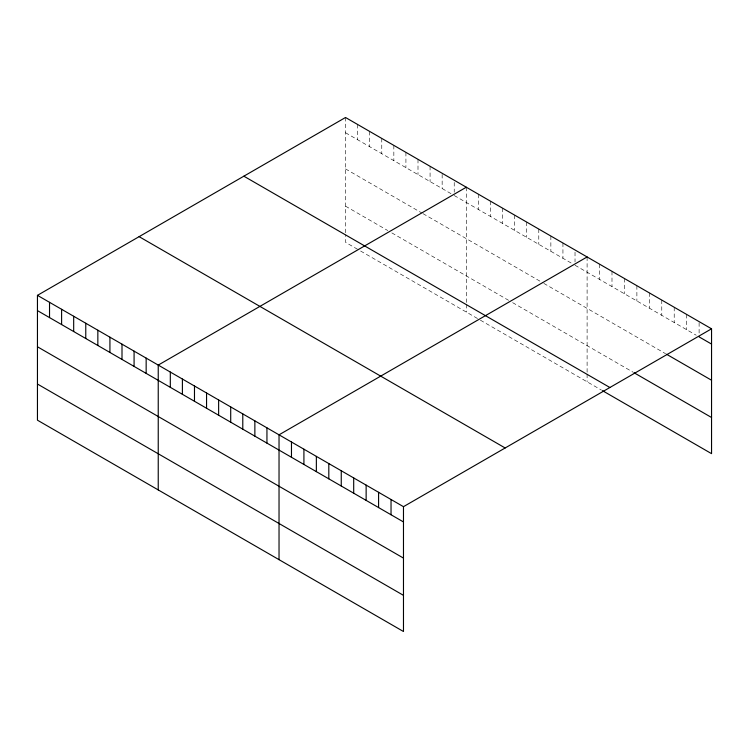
<?xml version="1.0" encoding="UTF-8"?>
<svg xmlns="http://www.w3.org/2000/svg" width="749" height="749" viewBox="0 0 749 749"><rect width="100%" height="100%" fill="white"/><g stroke="black" fill="none" stroke-linecap="round" stroke-linejoin="round"><path stroke-width="0.56" stroke-dasharray="3.75 2.81" d="M345.523 117.49L345.523 233.557M345.523 132.751L451.216 193.776M454.231 195.517L572.002 263.508M575.026 265.249L696.233 335.234M345.523 168.909L422.024 213.081M423.026 213.662L542.81 282.813M543.821 283.394L665.599 353.706M345.523 206.162L387.804 230.57M391.83 232.902L508.59 300.312M512.616 302.633L633.055 372.169M357.601 249.295L345.523 242.32L345.523 234.652M360.625 251.037L478.396 319.037M480.409 320.197L601.456 390.089M699.107 322.716L699.107 334.709M686.664 314.44L686.664 329.7M674.212 307.259L674.212 322.519M661.77 300.068L661.77 315.338M649.327 292.887L649.327 308.148M636.884 285.697L636.884 300.967M624.432 278.516L624.432 293.777M611.989 271.335L611.989 286.595M599.546 264.144L599.546 279.414M587.104 256.963L587.104 373.03M587.104 374.126L587.104 381.793M575.026 252.17L575.026 261.981M562.939 243.013L562.939 258.274M550.861 236.038L550.861 251.308M538.784 229.063L538.784 244.333M526.706 222.097L526.706 237.358M514.629 215.122L514.629 230.383M502.551 208.147L502.551 223.408M490.473 201.172L490.473 216.433M478.396 194.197L478.396 209.458M466.309 187.222L466.309 303.298M466.309 304.394L466.309 312.061M454.231 182.428L454.231 192.24M442.153 174.367L442.153 188.542M430.076 166.306L430.076 181.567M417.998 159.331L417.998 174.592M405.921 152.356L405.921 167.617M393.843 145.381L393.843 160.642M381.765 138.406L381.765 153.676M369.678 131.431L369.678 146.701M357.601 124.465L357.601 139.726"/><path stroke-width="1.12" d="M37.45 295.349L403.477 506.68L403.477 631.51L37.45 420.189L37.45 295.349L345.523 117.49L711.55 328.811L711.55 453.651L602.421 390.641M466.309 187.222L158.236 365.091L158.236 489.93M587.104 256.963L279.031 434.823L279.031 559.662M403.477 506.68L711.55 328.811M699.107 336.891L711.55 344.072M666.554 354.258L711.55 380.23M634.01 372.721L711.55 417.493M243.856 176.184L609.883 387.505M139.117 236.656L505.144 447.977M37.45 310.62L403.477 521.941M37.45 346.778L403.477 558.099M37.45 384.031L403.477 595.352M391.034 499.489L391.034 514.75M378.582 492.308L378.582 507.569M366.139 485.118L366.139 500.388M353.697 477.937L353.697 493.198M341.254 470.747L341.254 486.017M328.811 463.565L328.811 478.826M316.359 456.384L316.359 471.645M303.916 449.194L303.916 464.464M291.473 442.013L291.473 457.274M266.944 427.857L266.944 443.118M254.866 420.882L254.866 436.143M242.788 413.907L242.788 429.168M230.711 406.932L230.711 422.193M218.633 399.957L218.633 415.218M206.555 392.982L206.555 408.252M194.478 386.007L194.478 401.277M182.4 379.041L182.4 394.302M170.313 372.066L170.313 387.327M146.158 358.116L146.158 373.377M134.08 351.141L134.08 366.401M122.003 344.166L122.003 359.436M109.925 337.19L109.925 352.461M97.847 330.225L97.847 345.486M85.77 323.25L85.77 338.511M73.683 316.275L73.683 331.535M61.605 309.3L61.605 324.56M49.528 302.324L49.528 317.595"/></g></svg>
